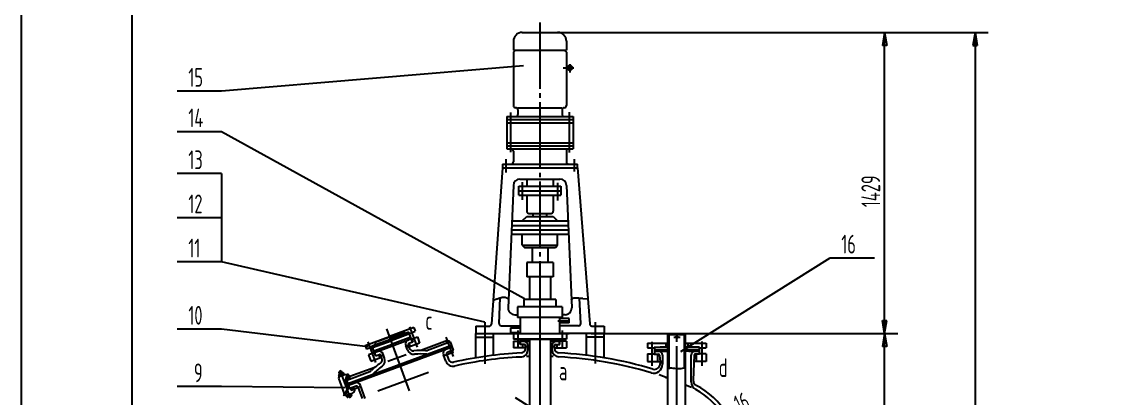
# Model space of a CAD drawing. Extents: x 231 to 66067, y -1596 to 5236.
# Drawn here: x 231 to 475, y -1124.5 to -1039.1 of the extents above; entities that cross this region are included whole.
import ezdxf

# ---------------------------------------------------------------- set-up
doc = ezdxf.new("R2010")
doc.units = 0
doc.linetypes.add('DASHDOT', pattern=[18, 15, -1, 1, -1])
doc.layers.get('0').update_dxf_attribs({"color": 1, "linetype": 'DASHDOT'})
for name, color, linetype in [('1', 8, 'CONTINUOUS'), ('12', 134, 'CONTINUOUS'), ('2', 8, 'CONTINUOUS'), ('8', 94, 'DASHDOT')]:
    doc.layers.add(name, color=color, linetype=linetype)
doc.styles.get("Standard").update_dxf_attribs({"font": 'isocp.shx', "width": 0.707, "bigfont": 'hztxt.shx'})

# ---------------------------------------------------------------- blocks, each defined once
blk = doc.blocks.new('Cadt28')
at = {"layer": '2'}
for p, q in [((350.09, -1041.61), (429.21, -1041.61)), ((426.21, -1041.61), (425.72, -1044.57)), ((426.21, -1142.34), (426.21, -1041.61, 1)), ((426.21, -1041.61), (426.7, -1044.57)), ((426.7, -1044.57), (425.72, -1044.57)), ((426.21, -1109.81), (425.72, -1106.86)), ((425.72, -1106.86), (426.7, -1106.86)), ((426.21, -1109.81), (426.7, -1106.86)), ((359.83, -1109.81), (429.21, -1109.81)), ((426.21, -1109.81), (425.72, -1112.77)), ((426.21, -1109.81), (426.7, -1112.77)), ((426.7, -1112.77), (425.72, -1112.77)), ((426.21, -1142.34), (425.72, -1139.38)), ((425.72, -1139.38), (426.7, -1139.38)), ((426.21, -1142.34), (426.7, -1139.38)), ((409.76, -1142.34), (429.21, -1142.34))]:
    blk.add_line(p, q, dxfattribs=at)
blk = doc.blocks.new('Cadt68')
for p, q in [((373.59, -1111.72), (373.59, -1117.14)), ((384.84, -1111.61), (384.84, -1117.14))]:
    blk.add_line(p, q)
at = {"layer": '1'}
for p, q in [((377.51, -1117.66), (377.51, -1110.02)), ((380.91, -1117.57), (380.91, -1110.02)), ((372.59, -1112.02), (372.59, -1113.02)), ((372.59, -1112.02), (377.21, -1112.02)), ((381.21, -1112.02), (385.84, -1112.02)), ((385.84, -1112.02), (385.84, -1113.02)), ((372.59, -1113.02), (374.16, -1113.02)), ((372.59, -1114.42), (372.59, -1116.12)), ((372.59, -1114.42), (374.16, -1114.42)), ((374.11, -1112.92), (374.11, -1113.02)), ((374.11, -1112.92), (377.21, -1112.92)), ((374.11, -1113.02), (374.16, -1113.02)), ((374.11, -1114.52), (374.11, -1114.42)), ((374.11, -1114.52), (375.08, -1114.52)), ((374.16, -1112.92), (374.16, -1113.82)), ((374.16, -1113.52), (377.21, -1113.52)), ((374.16, -1113.82), (374.16, -1114.52)), ((374.16, -1113.82), (377.21, -1113.82)), ((374.16, -1114.52), (375.08, -1114.52)), ((374.84, -1114.52), (374.84, -1116.12)), ((375.28, -1114.7), (375.46, -1116.26, 6.28)), ((375.46, -1112.82), (375.46, -1112.92)), ((375.46, -1112.82), (377.21, -1112.82)), ((381.21, -1112.82), (382.96, -1112.82)), ((384.31, -1112.92), (381.21, -1112.92)), ((384.26, -1113.52), (381.21, -1113.52)), ((384.26, -1113.82), (381.21, -1113.82)), ((381.96, -1113.82), (384.26, -1113.82)), ((382.96, -1112.82), (382.96, -1112.92)), ((384.26, -1114.52), (383.35, -1114.52)), ((384.31, -1114.52), (383.35, -1114.52)), ((383.59, -1114.52), (383.59, -1116.12)), ((384.26, -1112.92), (384.26, -1113.82)), ((384.26, -1113.02), (384.31, -1113.02)), ((384.26, -1113.02), (385.84, -1113.02)), ((384.26, -1113.82), (384.26, -1114.52)), ((385.84, -1114.42), (384.26, -1114.42)), ((384.31, -1112.92), (384.31, -1113.02)), ((384.31, -1114.52), (384.31, -1114.42)), ((385.84, -1114.42), (385.84, -1116.12)), ((372.59, -1116.12), (375.45, -1116.12)), ((375.46, -1116.26), (375.96, -1116.55)), ((375.46, -1116.26), (375.56, -1116.26)), ((375.56, -1116.26), (375.96, -1116.03)), ((385.84, -1116.12), (383.1, -1116.12)), ((376.63, -1119.72), (377.21, -1119.95)), ((382.52, -1122.03), (381.21, -1121.52))]:
    blk.add_line(p, q, dxfattribs=at)
for centre, radius, start, end in [((375.06, -1114.72), 0.9, 0, 90), ((375.08, -1114.72), 0.2, 6.532, 90), ((383.36, -1114.72), 0.9, 90, 180), ((383.35, -1114.72), 0.2, 90, 177.6402)]:
    blk.add_arc(centre, radius, start, end, dxfattribs=at)
at = {"layer": '2'}
for p, q in [((377.42, -1117.68), (377.58, -1117.64)), ((377.58, -1117.64), (377.78, -1117.61)), ((377.78, -1117.61), (378.04, -1117.61)), ((378.04, -1117.61), (378.34, -1117.63)), ((378.34, -1117.63), (378.69, -1117.68)), ((380.49, -1117.68), (380.78, -1117.61)), ((380.78, -1117.61), (381.03, -1117.54)), ((381.03, -1117.54), (381.21, -1117.48)), ((377.21, -1117.77), (377.3, -1117.73, 1)), ((377.3, -1117.73), (377.42, -1117.68)), ((378.69, -1117.68), (379.06, -1117.72)), ((379.06, -1117.72), (379.44, -1117.76)), ((379.44, -1117.76), (379.81, -1117.77)), ((379.81, -1117.77), (380.17, -1117.74)), ((380.17, -1117.74), (380.49, -1117.68))]:
    blk.add_line(p, q, dxfattribs=at)

msp = doc.modelspace()

# ---------------------------------------------------------------- linework, layer by layer
for p, q in [((348.25, -1039.39), (348.25, -1276.3)), ((348.25, -1102.12), (348.25, -1112)), ((335.75, -1107.25), (335.75, -1116.68)), ((352.31, -1106.92), (355.01, -1106.92)), ((360.75, -1107.25), (360.75, -1116.6)), ((318.78, -1122.82), (313.4, -1108.27)), ((318.73, -1108.26), (320.44, -1112.89)), ((342, -1109.82), (342, -1109.55)), ((342.25, -1109.55), (342.25, -1109.82)), ((343.25, -1109.11), (343.25, -1113.07)), ((353.25, -1109.11), (353.25, -1113.07)), ((354.25, -1109.81), (354.25, -1109.82)), ((354.5, -1109.82), (354.5, -1109.81)), ((309.35, -1111.73), (311.06, -1116.36)), ((328.7, -1115.03), (327.07, -1110.64)), ((327.66, -1111.56), (327.19, -1111.74)), ((378.57, -1110.62), (379.98, -1110.62)), ((379.21, -1181.66), (379.21, -1110.36)), ((328, -1114.1), (328.64, -1113.87)), ((302.98, -1118.1), (305.33, -1124.44)), ((304.72, -1120.04), (305.19, -1119.87)), ((304.76, -1119.51), (305.09, -1120.4)), ((306.1, -1122.2), (305.47, -1122.43)), ((305.96, -1122.75), (305.66, -1121.93))]:
    msp.add_line(p, q)
at = {"layer": '1'}
for p, q in [((256, -1586.03), (256, -1012.03)), ((344.25, -1041.61), (352.25, -1041.61, 6.28)), ((342.25, -1043.61), (342.25, -1045.61)), ((354.25, -1043.61), (354.25, -1045.61)), ((342.25, -1046.11), (342.75, -1045.61)), ((342.25, -1045.61), (354.25, -1045.61)), ((342.25, -1046.11), (342.25, -1058.16)), ((353.75, -1045.61), (354.25, -1046.11)), ((354.25, -1046.11), (354.25, -1058.16)), ((354.25, -1049.36), (354.5, -1049.36)), ((354.25, -1049.86), (354.5, -1049.86)), ((343.2, -1058.66), (353.26, -1058.66, 6.28)), ((340.75, -1060.66), (340.75, -1068.01)), ((340.75, -1060.66), (342.75, -1060.66)), ((340.75, -1061.36), (355.75, -1061.36)), ((342.75, -1060.66), (353.75, -1060.66, 6.28)), ((343.25, -1059.16), (343.25, -1060.16)), ((353.25, -1059.16), (353.25, -1060.16, 6.28)), ((353.75, -1060.66), (355.75, -1060.66)), ((355.75, -1060.66), (355.75, -1068.01)), ((340.75, -1062.06), (355.75, -1062.06)), ((340.75, -1066.61), (355.75, -1066.61)), ((340.75, -1067.31), (355.75, -1067.31)), ((340.75, -1068.01), (341.75, -1068.01)), ((341.75, -1068.01), (354.75, -1068.01, 6.28)), ((342.25, -1068.51), (342.25, -1070.91)), ((354.25, -1068.51), (354.25, -1070.91, 6.28)), ((354.75, -1068.01), (355.75, -1068.01, 6.28)), ((339.75, -1072.31), (337.26, -1107.68)), ((339.75, -1071.41), (339.75, -1072.31)), ((339.75, -1071.41), (341.75, -1071.41)), ((339.75, -1072.31), (356.75, -1072.31, 6.28)), ((339.75, -1072.31), (356.75, -1072.31)), ((341.75, -1071.41), (354.75, -1071.41, 6.28)), ((354.75, -1071.41), (356.75, -1071.41)), ((356.75, -1072.31), (356.75, -1071.41)), ((356.75, -1072.31), (359.51, -1107.64)), ((343.73, -1074.81), (352.77, -1074.81, 6.28)), ((345.25, -1074.81), (345.25, -1076.46)), ((351.25, -1074.81), (351.25, -1076.46)), ((342.23, -1076.25), (341.06, -1104)), ((343.5, -1078.46), (343.5, -1076.46, 6.28)), ((343.5, -1076.46), (353, -1076.46)), ((343.5, -1077.46), (353, -1077.46)), ((343.5, -1078.46), (353, -1078.46)), ((345.25, -1078.46), (345.25, -1082.11)), ((351.25, -1078.46), (351.25, -1082.11)), ((353, -1076.46), (353, -1078.46)), ((354.26, -1076.25), (355.43, -1104)), ((344.25, -1084.31), (345.25, -1083.31)), ((345.25, -1083.31), (351.25, -1083.31)), ((345.75, -1082.61), (350.75, -1082.61, 6.28)), ((346.75, -1083.31), (346.75, -1082.61)), ((349.75, -1082.61), (349.75, -1083.31, 6.28)), ((351.25, -1083.31), (352.25, -1084.31)), ((341.85, -1084.31), (354.64, -1084.31)), ((341.85, -1085.31), (354.64, -1085.31)), ((341.85, -1086.31), (354.64, -1086.31)), ((341.85, -1087.31), (354.64, -1087.31)), ((344.25, -1089.81), (344.25, -1087.31)), ((352.25, -1089.81), (352.25, -1087.31)), ((344.25, -1089.81), (352.25, -1089.81)), ((344.25, -1089.81), (344.75, -1090.31)), ((344.75, -1090.31), (351.75, -1090.31)), ((346.5, -1090.31), (346.5, -1093.71)), ((350, -1090.31), (350, -1093.71)), ((351.75, -1090.31), (352.25, -1089.81)), ((345.25, -1093.71), (345.25, -1096.94)), ((351.25, -1093.71), (345.25, -1093.71)), ((351.25, -1093.71), (351.25, -1096.94)), ((351.25, -1096.94), (345.25, -1096.94)), ((345.87, -1096.94), (345.87, -1102.12)), ((350.62, -1096.94), (350.62, -1102.12)), ((339.02, -1107.54), (339.26, -1101.73, 6.28)), ((344.62, -1102.12), (344.62, -1103.78)), ((351.87, -1102.12), (344.62, -1102.12)), ((351.87, -1102.12), (351.87, -1103.78)), ((357.47, -1107.54), (357.23, -1101.78)), ((343.18, -1103.78), (343.18, -1106.19)), ((353.31, -1103.78), (343.18, -1103.78)), ((353.31, -1103.78), (353.31, -1106.19)), ((342.56, -1105.56), (343.18, -1105.56)), ((353.31, -1106.19), (343.18, -1106.19)), ((343.81, -1106.19), (343.81, -1109.82)), ((352.68, -1106.19), (352.68, -1109.82)), ((354.87, -1106.42), (352.68, -1106.42)), ((354.87, -1107.42), (352.68, -1107.42)), ((353.93, -1105.56), (353.31, -1105.56)), ((354.87, -1107.42), (354.87, -1106.42)), ((319.74, -1108.47), (314.23, -1110.5)), ((314.28, -1110.65), (317.56, -1109.43)), ((318.61, -1109.52), (314.43, -1111.07)), ((318.75, -1109.9), (314.57, -1111.44)), ((317.65, -1109.24), (317.56, -1109.43)), ((317.72, -1109.85), (317.56, -1109.43)), ((317.9, -1110.21), (317.76, -1109.84)), ((319.44, -1111.78), (318.61, -1109.52)), ((318.71, -1109.81), (320.05, -1109.31)), ((319.74, -1108.47), (320.05, -1109.31)), ((333.75, -1108.16), (336.76, -1108.16, 6.28)), ((333.75, -1108.16), (333.75, -1109.81)), ((333.75, -1115.31), (333.75, -1109.81)), ((333.75, -1109.81), (337.75, -1109.81)), ((333.75, -1109.81), (343.9, -1109.81)), ((337.75, -1114.74), (337.75, -1109.81)), ((339.52, -1108.06), (343.9, -1108.06)), ((341.62, -1108.55), (343.81, -1108.55)), ((341.62, -1108.55), (341.62, -1109.55)), ((341.62, -1109.55), (343.81, -1109.55)), ((341.62, -1109.82), (354.87, -1109.82)), ((342.25, -1109.82), (342.25, -1111.12)), ((358.75, -1109.81), (352.6, -1109.81)), ((356.97, -1108.06), (352.68, -1108.06)), ((354.25, -1109.82), (354.25, -1111.12)), ((358.75, -1114.74), (358.75, -1109.81)), ((362.75, -1109.81), (358.75, -1109.81)), ((362.75, -1109.81), (358.75, -1109.81)), ((360.01, -1108.12), (362.75, -1108.12, 6.28)), ((362.75, -1108.12), (362.75, -1109.81)), ((362.75, -1115.31), (362.75, -1109.81)), ((377.21, -1110.02), (381.21, -1110.02, 6.28)), ((377.21, -1181.66), (377.21, -1110.02)), ((381.21, -1181.66), (381.21, -1110.02)), ((304.83, -1121.12), (328.27, -1112.45)), ((308.72, -1112.54), (314.23, -1110.5)), ((308.72, -1112.54), (309.03, -1113.39)), ((310.26, -1112.61), (314.43, -1111.07)), ((311.09, -1114.86), (310.26, -1112.61)), ((310.4, -1112.99), (314.57, -1111.44)), ((310.68, -1113.74), (314.85, -1112.19)), ((310.8, -1111.77), (311, -1111.86)), ((310.82, -1114.11), (318.51, -1111.27)), ((314.28, -1110.65), (311, -1111.86)), ((311.15, -1112.28), (311, -1111.86)), ((311.24, -1112.67), (311.1, -1112.3)), ((319.02, -1110.65), (314.85, -1112.19)), ((318.26, -1113.47), (317.92, -1112.55)), ((318, -1112.79), (318.52, -1112.6)), ((318.32, -1111.34), (318.18, -1110.96)), ((318.69, -1113.07), (318.45, -1112.41)), ((319.16, -1111.02), (318.51, -1111.27)), ((319.49, -1111.76), (318.6, -1112.09)), ((319.44, -1111.78), (318.6, -1112.09, 6.28)), ((321.04, -1111.98), (318.62, -1112.88)), ((318.95, -1112.76), (318.69, -1112.05)), ((319.44, -1111.78), (319.16, -1111.02, 6.28)), ((319.18, -1111.07), (320.52, -1110.58)), ((319.23, -1111.05), (319.49, -1111.76)), ((320.52, -1110.58), (321.04, -1111.98)), ((327.35, -1111.41), (321.29, -1113.65)), ((328, -1111.7), (322.78, -1113.63, 6.28)), ((328.69, -1113.58), (328, -1111.7)), ((333.75, -1110.61), (337.75, -1110.61)), ((350.62, -1111.12), (342.25, -1111.12)), ((342.25, -1111.57), (342.25, -1113.07)), ((342.25, -1111.57), (343.8, -1111.57)), ((343.75, -1112.32), (343.75, -1111.57)), ((344.7, -1112.32), (343.75, -1112.32)), ((343.8, -1111.12), (352.7, -1111.12)), ((343.8, -1111.12), (343.8, -1112.32)), ((343.8, -1111.52), (345.87, -1111.52)), ((344.35, -1113.07), (344.35, -1112.32)), ((344.95, -1113.22), (344.95, -1112.57)), ((344.95, -1112.77), (345.5, -1112.77)), ((345.5, -1113.52), (345.5, -1112.52)), ((345.87, -1111.12), (345.87, -1205.62)), ((354.25, -1111.12), (347.81, -1111.12)), ((350.62, -1111.12), (350.62, -1205.62)), ((350.62, -1111.12), (354.25, -1111.12)), ((350.62, -1111.52), (352.7, -1111.52)), ((351, -1113.52), (351, -1112.52)), ((351, -1112.77), (351.55, -1112.77, 6.28)), ((351.55, -1113.22), (351.55, -1112.57, 6.28)), ((351.75, -1111.52), (351.75, -1111.12)), ((351.8, -1111.12), (351.8, -1111.54)), ((351.8, -1112.32), (352.75, -1112.32)), ((352.15, -1113.07), (352.15, -1112.32)), ((352.7, -1111.12), (352.7, -1112.32)), ((352.7, -1112.32), (352.7, -1111.52)), ((354.25, -1111.57), (352.7, -1111.57)), ((352.75, -1112.32), (352.75, -1111.57)), ((354.25, -1111.57), (354.25, -1113.07)), ((362.75, -1110.61), (358.75, -1110.61)), ((376.71, -1112.02), (376.71, -1112.82)), ((381.71, -1112.02), (381.71, -1112.82)), ((304.96, -1121.5), (328.41, -1112.83)), ((310.36, -1112.89), (309.03, -1113.39)), ((310.83, -1114.16), (309.5, -1114.65)), ((309.5, -1114.65), (310.02, -1116.06)), ((310.02, -1116.06), (312.43, -1115.17)), ((310.79, -1114.18), (311.05, -1114.88)), ((311.05, -1114.88), (311.94, -1114.55)), ((311.66, -1113.8), (311.52, -1113.42)), ((312.1, -1115.29), (311.84, -1114.58)), ((312.5, -1115.36), (312.26, -1114.7, 6.28)), ((312.84, -1114.69), (312.33, -1114.88)), ((313.1, -1115.38), (312.76, -1114.46, 6.28)), ((317.99, -1114.66), (313.86, -1116.18)), ((326.96, -1116.11), (326.41, -1114.63, 6.28)), ((327.16, -1114.63), (326.5, -1114.87)), ((327.09, -1114.44), (327.55, -1115.68)), ((328.39, -1114.22), (327.18, -1114.67)), ((328.69, -1113.58), (327.24, -1114.12)), ((344.95, -1113.07), (342.25, -1113.07)), ((345.87, -1115.02), (345.2, -1115.02)), ((351.22, -1115.02), (350.62, -1115.02)), ((351.55, -1113.07), (354.25, -1113.07)), ((375.96, -1114.72), (375.96, -1116.79, 6.28)), ((382.46, -1120.77), (382.46, -1114.72)), ((383.16, -1114.71), (382.92, -1120.36, 6.28)), ((310.91, -1117.49), (305.24, -1119.58)), ((375.46, -1116.26), (375.46, -1116.64)), ((302.83, -1119.57), (302.68, -1119.94)), ((302.68, -1119.94), (303.98, -1123.47, 6.28)), ((302.76, -1119.07), (303.79, -1118.7)), ((302.76, -1119.07), (302.76, -1119.14)), ((302.88, -1119.46), (302.76, -1119.14)), ((302.88, -1119.46), (302.76, -1119.14)), ((302.8, -1119.49), (302.95, -1119.43)), ((302.83, -1119.57), (302.8, -1119.49)), ((302.83, -1118.55), (303.39, -1118.34)), ((302.88, -1118.45), (302.83, -1118.55)), ((302.99, -1118.99), (302.83, -1118.55)), ((302.83, -1119.57), (303.74, -1119.23, 6.28)), ((302.88, -1118.45), (303.3, -1118.3)), ((302.88, -1119.46), (303.95, -1119.06)), ((303.88, -1119.09), (302.95, -1119.43)), ((303.15, -1119.36), (303.03, -1119.06)), ((303.3, -1118.3), (303.39, -1118.34)), ((303.56, -1118.78), (303.39, -1118.34)), ((303.68, -1119.16), (303.57, -1118.86)), ((303.72, -1119.24), (304.05, -1119.12, 6.28)), ((303.79, -1118.7), (303.83, -1118.74)), ((303.95, -1119.06), (303.83, -1118.74)), ((303.95, -1119.06), (303.83, -1118.74)), ((303.88, -1119.09), (304.02, -1119.04)), ((304.02, -1119.04), (304.05, -1119.12)), ((304.05, -1119.12), (304.65, -1119.09, 6.28)), ((304.55, -1120.37), (309.76, -1118.44)), ((304.84, -1119.73), (304.95, -1119.69)), ((305.24, -1119.74), (305.17, -1119.77)), ((305.19, -1119.45), (305.27, -1119.68, 6.28)), ((311.59, -1122.78), (323.01, -1118.56)), ((377.21, -1119.94), (375.2, -1119.19, 6.28)), ((304.55, -1121.17), (304.38, -1120.7, 6.28)), ((305.24, -1122.25), (304.55, -1120.37)), ((304.56, -1120.65), (304.73, -1121.1)), ((304.66, -1120.89), (304.98, -1121.78)), ((305.07, -1121.97), (305.34, -1122.42, 6.28)), ((306.7, -1121.71), (305.24, -1122.25)), ((305.95, -1122.52), (305.88, -1122.54)), ((306.13, -1122.27), (306.08, -1122.29, 6.28)), ((306.25, -1122.33), (306.31, -1122.49, 6.28)), ((307.09, -1122.1), (306.28, -1122.4)), ((307.02, -1121.86), (308.01, -1124.55)), ((307.74, -1121.8), (307.09, -1122.05, 6.28)), ((308.75, -1124.52), (307.66, -1121.57, 6.28)), ((303.85, -1123.63), (303.92, -1123.6)), ((303.85, -1123.63), (303.94, -1123.85, 6.28)), ((304.4, -1123.82), (304.29, -1123.51)), ((305.58, -1123.49), (304.51, -1123.88)), ((304.63, -1124.2), (304.51, -1123.88)), ((304.53, -1123.88), (304.8, -1123.78)), ((304.68, -1124.25), (304.63, -1124.2)), ((305.7, -1123.87), (304.68, -1124.25)), ((304.72, -1123.81), (304.72, -1123.81)), ((304.78, -1123.78), (304.89, -1124.09)), ((304.8, -1123.78), (304.8, -1123.78)), ((305.3, -1123.59), (305.62, -1123.47)), ((305.3, -1123.59), (305.3, -1123.59)), ((305.32, -1123.59), (305.43, -1123.89)), ((305.38, -1123.56), (305.38, -1123.56)), ((305.7, -1123.81), (305.58, -1123.49)), ((305.62, -1123.47), (306.11, -1123.14)), ((305.7, -1123.87), (305.7, -1123.81, 6.28))]:
    msp.add_line(p, q, dxfattribs=at)
for centre, radius in [((355, -1049.61), 0.556), ((355, -1049.61), 0.394), ((327.44, -1111.64), 0.25), ((379.21, -1110.62), 0.2), ((328.31, -1113.99), 0.25), ((304.93, -1119.97), 0.25), ((305.8, -1122.31), 0.25)]:
    msp.add_circle(centre, radius, dxfattribs=at)
for centre, radius, start, end in [((344.25, -1043.61), 2, 90, 180), ((352.25, -1043.61), 2, 0, 90), ((342.75, -1058.16), 0.5, 180, 270), ((342.75, -1059.16), 0.5, 0, 90), ((353.75, -1059.16), 0.5, 90, 180), ((353.75, -1058.16), 0.5, 270, 360), ((342.75, -1060.16), 0.5, 270, 360), ((353.75, -1060.16), 0.5, 180, 270), ((341.75, -1068.51), 0.5, 0, 90), ((354.75, -1068.51), 0.5, 90, 180), ((341.75, -1070.91), 0.5, 270, 360), ((354.75, -1070.91), 0.5, 180, 270), ((343.73, -1076.31), 1.5, 90, 177.5974), ((352.77, -1076.31), 1.5, 2.4026, 90), ((345.75, -1082.11), 0.5, 180, 270), ((350.75, -1082.11), 0.5, 270, 360), ((342.56, -1104.06), 1.5, 177.5974, 270.3868), ((353.93, -1104.06), 1.5, 269.7225, 362.4026), ((336.76, -1107.66), 0.5, 270, 357.5974), ((339.52, -1107.56), 0.5, 177.5974, 270), ((356.97, -1107.56), 0.5, 270, 362.4026), ((360.01, -1107.62), 0.5, 182.4026, 270), ((318.85, -1112.21), 1, 110.291, 200.291), ((318.68, -1112.32), 0.25, 110.291, 200.291), ((344.5, -1112.52), 1, 0, 90), ((344.7, -1112.57), 0.25, 0, 90), ((352, -1112.52), 1, 90, 180), ((351.8, -1112.57), 0.25, 90, 180), ((311.82, -1114.81), 1, 20.291, 110.291), ((312.02, -1114.78), 0.25, 20.291, 110.291), ((319.76, -1112.92), 1.6, 200.291, 275.0997), ((319.63, -1112.73), 1, 200.291, 275.461), ((321.23, -1129.45), 15.8, 85.8953, 95.461), ((321.23, -1129.45), 15, 84.4491, 95.0993), ((322.43, -1112.69), 1, 265.8953, 290.291), ((327.35, -1114.29), 1, 110.291, 200.291), ((327.32, -1114.35), 0.25, 110.291, 200.291), ((348.25, -1202.52), 88.4, 92.7569, 102.771), ((348.25, -1202.52), 87.5, 92.9026, 102.754), ((343.9, -1113.52), 1.6, 267.0894, 360), ((343.95, -1113.22), 1, 272.7576, 360), ((352.6, -1113.52), 1.6, 180, 267.2012), ((352.55, -1113.22), 1, 180, 267.2419), ((348.25, -1202.52), 88.4, 73.2064, 87.2431), ((348.25, -1202.52), 87.5, 73.3014, 87.2016), ((321.23, -1129.45), 15.8, 125.121, 134.6868), ((321.23, -1129.45), 15, 125.4826, 136.1329), ((311.57, -1115.71), 1, 305.121, 380.291), ((311.6, -1115.93), 1.6, 305.4826, 380.291), ((328.55, -1115.52), 1.7, 200.291, 282.754), ((328.48, -1115.33), 1, 200.291, 282.771), ((373.96, -1116.79), 2, 253.3014, 360), ((374.16, -1116.64), 1.3, 253.2064, 360), ((302.93, -1119.2), 0.174, 54.9047, 165.6753), ((303.48, -1119.43), 0.582, 80.8815, 139.6985), ((303.74, -1118.9), 0.174, 54.9047, 165.6753), ((305.69, -1120.23), 1.39, 164.3374, 200.29), ((304.89, -1120.09), 0.589, 54.039, 156.6462), ((305.69, -1120.23), 1.2, 164.3374, 200.29), ((304.89, -1120.09), 0.4, 54.039, 152.9619), ((304.67, -1119.64), 0.55, 20.29, 92.7644), ((305.16, -1119.72), 0.05, 234.039, 290.29), ((305.23, -1119.7), 0.05, 290.29, 380.29), ((309.42, -1117.51), 1, 290.291, 314.6868), ((302.48, -1121.94), 2.4, 307.2478, 380.29), ((302.48, -1121.94), 2.21, 311.4689, 380.29), ((306.16, -1121.34), 1.25, 200.29, 209.8971), ((305.68, -1122.22), 0.4, 209.8161, 350.29), ((305.8, -1122.68), 0.55, 304.4726, 380.29), ((306.16, -1122.37), 0.1, 20.29, 110.29), ((306.72, -1121.92), 1, 20.291, 110.291), ((306.78, -1121.95), 0.25, 20.291, 110.291), ((384.46, -1120.77), 2, 180, 241.1802), ((384.22, -1120.41), 1.3, 177.6402, 242.3617), ((375.59, -1136.89), 16.41, 0, 61.1802), ((375.59, -1136.89), 17.31, 0, 62.3617), ((303.89, -1123.51), 0.1, 290.29, 380.29), ((304.5, -1123.78), 0.1, 200.29, 290.29), ((304.73, -1124.05), 0.174, 234.9047, 345.6753), ((304.99, -1123.51), 0.582, 260.8815, 319.6985), ((305.53, -1123.75), 0.174, 234.9047, 345.6753)]:
    msp.add_arc(centre, radius, start, end, dxfattribs=at)
at = {"layer": '12'}
msp.add_line((231, -1596.03), (231, -1002.03), dxfattribs=at)
at = {"layer": '2'}
for p, q in [((356.1, -1041.61), (449.66, -1041.61)), ((446.66, -1041.61), (446.16, -1044.57)), ((446.66, -1041.61), (447.15, -1044.57)), ((446.66, -1041.61), (446.66, -1266.73)), ((446.16, -1044.57), (447.15, -1044.57)), ((344.51, -1049.17), (276.22, -1054.92)), ((276.22, -1054.92), (266.22, -1054.92)), ((276.22, -1064.09), (266.22, -1064.09)), ((344.76, -1101.98), (276.22, -1064.09)), ((276.22, -1073.58), (266.22, -1073.58)), ((276.22, -1073.58), (276.22, -1093.58)), ((276.22, -1083.58), (266.22, -1083.58)), ((380.14, -1113.89), (413.92, -1092.69)), ((413.92, -1092.69), (423.92, -1092.69)), ((276.22, -1093.58), (266.22, -1093.58)), ((335.75, -1107.25), (276.22, -1093.58)), ((337.64, -1102.25), (338.5, -1101.97)), ((338.5, -1101.97), (338.51, -1101.97)), ((338.51, -1101.97), (338.51, -1101.96)), ((338.51, -1101.96), (338.53, -1101.96)), ((338.53, -1101.96), (338.56, -1101.95)), ((338.56, -1101.95), (338.6, -1101.94)), ((338.6, -1101.94), (338.65, -1101.92)), ((338.65, -1101.92), (338.72, -1101.89)), ((338.72, -1101.89), (338.82, -1101.86)), ((338.82, -1101.86), (338.92, -1101.83)), ((338.92, -1101.83), (339.05, -1101.79)), ((339.05, -1101.79), (339.18, -1101.75)), ((339.18, -1101.75), (339.31, -1101.71)), ((339.31, -1101.71), (339.45, -1101.67)), ((339.45, -1101.67), (339.58, -1101.64)), ((339.58, -1101.64), (339.7, -1101.61)), ((339.7, -1101.61), (339.81, -1101.58)), ((339.81, -1101.58), (339.91, -1101.57)), ((339.91, -1101.57), (340, -1101.56)), ((340, -1101.56), (340.09, -1101.55)), ((340.09, -1101.55), (340.17, -1101.56)), ((340.17, -1101.56), (340.25, -1101.57)), ((340.25, -1101.57), (340.33, -1101.58)), ((340.33, -1101.58), (340.42, -1101.61)), ((340.42, -1101.61), (340.5, -1101.64)), ((340.5, -1101.64), (340.59, -1101.67)), ((340.59, -1101.67), (340.67, -1101.71)), ((340.67, -1101.71), (340.75, -1101.75)), ((340.75, -1101.75), (340.83, -1101.79)), ((340.83, -1101.79), (340.9, -1101.83)), ((340.9, -1101.83), (340.97, -1101.86)), ((340.97, -1101.86), (341.02, -1101.89)), ((341.02, -1101.89), (341.06, -1101.92)), ((341.06, -1101.92), (341.09, -1101.94)), ((341.09, -1101.94), (341.12, -1101.95)), ((341.12, -1101.95), (341.13, -1101.96)), ((341.13, -1101.96), (341.14, -1101.96)), ((341.14, -1101.96), (341.15, -1101.97)), ((341.15, -1101.97), (341.15, -1101.97)), ((355.35, -1102.21), (355.35, -1102.2)), ((355.35, -1102.2), (355.36, -1102.2)), ((355.35, -1102.21), (355.35, -1102.21)), ((355.36, -1102.2), (355.36, -1102.19)), ((355.36, -1102.19), (355.37, -1102.19)), ((355.37, -1102.19), (355.38, -1102.17)), ((355.38, -1102.17), (355.4, -1102.15)), ((355.4, -1102.15), (355.42, -1102.12)), ((355.42, -1102.12), (355.45, -1102.09)), ((355.45, -1102.09), (355.48, -1102.05)), ((355.48, -1102.05), (355.52, -1102)), ((355.52, -1102), (355.57, -1101.95)), ((355.57, -1101.95), (355.61, -1101.91)), ((355.61, -1101.91), (355.67, -1101.86)), ((355.67, -1101.86), (355.72, -1101.82)), ((355.72, -1101.82), (355.78, -1101.79)), ((355.78, -1101.79), (355.84, -1101.76)), ((355.84, -1101.76), (355.91, -1101.74)), ((355.91, -1101.74), (355.98, -1101.72)), ((355.98, -1101.72), (356.06, -1101.72)), ((356.06, -1101.72), (356.15, -1101.71)), ((356.15, -1101.71), (356.25, -1101.71)), ((356.25, -1101.71), (356.37, -1101.72)), ((356.37, -1101.72), (356.5, -1101.73)), ((356.5, -1101.73), (356.65, -1101.74)), ((356.65, -1101.74), (356.81, -1101.75)), ((356.81, -1101.75), (356.97, -1101.76)), ((356.97, -1101.76), (357.14, -1101.77)), ((357.14, -1101.77), (357.3, -1101.79)), ((357.3, -1101.79), (357.45, -1101.8)), ((357.45, -1101.8), (357.59, -1101.81)), ((357.59, -1101.81), (357.71, -1101.82)), ((357.71, -1101.82), (357.8, -1101.83)), ((357.8, -1101.83), (357.87, -1101.84)), ((357.87, -1101.84), (357.92, -1101.84)), ((357.92, -1101.84), (357.95, -1101.84)), ((357.95, -1101.84), (357.97, -1101.85)), ((357.97, -1101.85), (359.06, -1101.94)), ((357.98, -1101.85), (357.98, -1101.85)), ((276.22, -1108.81), (266.22, -1108.81)), ((309.41, -1112.83), (276.22, -1108.81)), ((303.06, -1118.97), (302.87, -1118.47)), ((303.49, -1118.8), (303.31, -1118.3)), ((276.22, -1121.84), (266.22, -1121.84)), ((304.09, -1122.15), (276.22, -1121.84)), ((342.66, -1124.3), (345.87, -1126.36))]:
    msp.add_line(p, q, dxfattribs=at)
at = {"layer": '8'}
for p, q in [((355, -1048.77), (355, -1050.66)), ((353.49, -1049.61), (355.93, -1049.61)), ((341.62, -1059.77), (341.62, -1068.75)), ((354.87, -1059.67), (354.87, -1068.81)), ((340.5, -1070.33), (340.5, -1073.37)), ((356, -1070.33), (356, -1073.09)), ((344.25, -1075.55), (344.25, -1079.56)), ((352.25, -1075.66), (352.25, -1079.67))]:
    msp.add_line(p, q, dxfattribs=at)

# ---------------------------------------------------------------- block references
for name in ['Cadt28', 'Cadt68']:
    msp.add_blockref(name, (0, 0))

# ---------------------------------------------------------------- texts
at = {"layer": '2', "char_height": 4.25, "width": 65536, "attachment_point": 7}
for s, insert in [('15', (268.72, -1053.92)), ('14', (268.72, -1063.09)), ('13', (268.72, -1072.58)), ('12', (268.72, -1082.58)), ('11', (268.72, -1092.58)), ('16', (416.42, -1091.69)), ('10', (268.72, -1107.81)), ('c', (322.33, -1108.97)), ('9', (269.97, -1120.84)), ('a', (352.54, -1120.41)), ('d', (388.7, -1119.65))]:
    msp.add_mtext(s, dxfattribs=dict(at, insert=insert))
at = {"layer": '2', "width": 65536, "attachment_point": 7}
for s, insert, char_height, rotation in [('1429', (425.21, -1081.18), 4.25, 90), ('16', (393.33, -1127.7), 3.825, 24.9861)]:
    msp.add_mtext(s, dxfattribs=dict(at, insert=insert, char_height=char_height, rotation=rotation))

doc.saveas('drawing.dxf')
